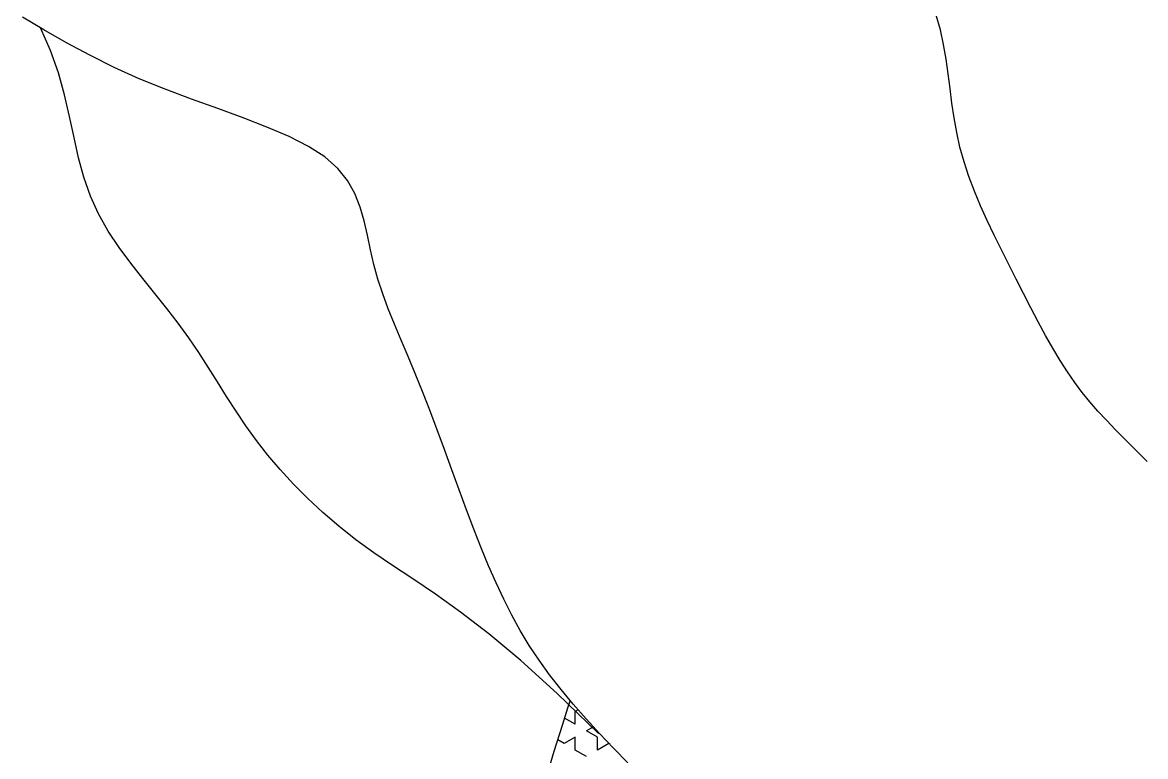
# Model space of a CAD drawing. Extents: x 138.78 to 140.36, y 234.45 to 235.46.
# Drawn here: x 138.972 to 139.3062, y 234.7053 to 234.9237 of the extents above; entities that cross this region are included whole.
import ezdxf

# ---------------------------------------------------------------- set-up
doc = ezdxf.new("R2010")
doc.units = 0
doc.header["$MEASUREMENT"] = 0
doc.layers.get('0').update_dxf_attribs({"linetype": 'CONTINUOUS'})

msp = doc.modelspace()

# ---------------------------------------------------------------- linework, layer by layer
for p, q in [((138.97839, 234.92146), (138.97198, 234.92527)), ((139.24518, 234.92146), (139.24396, 234.92582)), ((138.98034, 234.91534), (138.97735, 234.92208)), ((138.98506, 234.91766), (138.97839, 234.92146)), ((139.24614, 234.9171), (139.24518, 234.92146)), ((138.99202, 234.91392), (138.98506, 234.91766)), ((138.98266, 234.90868), (138.98034, 234.91534)), ((139.24691, 234.91274), (139.24614, 234.9171)), ((138.99924, 234.91032), (138.99202, 234.91392)), ((139.24753, 234.90838), (139.24691, 234.91274)), ((138.98448, 234.90214), (138.98266, 234.90868)), ((139.00674, 234.90692), (138.99924, 234.91032)), ((139.24809, 234.90401), (139.24753, 234.90838)), ((139.01448, 234.90378), (139.00674, 234.90692)), ((138.98598, 234.89573), (138.98448, 234.90214)), ((139.02232, 234.90083), (139.01448, 234.90378)), ((139.0301, 234.89803), (139.02232, 234.90083)), ((139.24864, 234.89965), (139.24809, 234.90401)), ((139.03763, 234.89529), (139.0301, 234.89803)), ((139.24927, 234.89529), (139.24864, 234.89965)), ((138.98733, 234.88949), (138.98598, 234.89573)), ((139.04476, 234.89255), (139.03763, 234.89529)), ((139.25003, 234.89093), (139.24927, 234.89529)), ((139.05131, 234.88975), (139.04476, 234.89255)), ((139.25099, 234.88657), (139.25003, 234.89093)), ((138.98869, 234.88344), (138.98733, 234.88949)), ((139.05711, 234.88681), (139.05131, 234.88975)), ((139.06199, 234.88366), (139.05711, 234.88681)), ((139.25222, 234.88221), (139.25099, 234.88657)), ((138.99026, 234.87761), (138.98869, 234.88344)), ((139.06583, 234.88026), (139.06199, 234.88366)), ((139.25368, 234.87784), (139.25222, 234.88221)), ((138.9922, 234.87203), (138.99026, 234.87761)), ((139.06876, 234.87662), (139.06583, 234.88026)), ((139.25534, 234.87348), (139.25368, 234.87784)), ((139.07093, 234.87277), (139.06876, 234.87662)), ((138.99463, 234.86671), (138.9922, 234.87203)), ((139.07253, 234.86876), (139.07093, 234.87277)), ((139.25717, 234.86912), (139.25534, 234.87348)), ((139.07371, 234.8646), (139.07253, 234.86876)), ((139.25914, 234.86476), (139.25717, 234.86912)), ((138.99751, 234.86162), (138.99463, 234.86671)), ((139.07466, 234.86035), (139.07371, 234.8646)), ((139.26122, 234.8604), (139.25914, 234.86476)), ((139.00073, 234.85674), (138.99751, 234.86162)), ((139.07554, 234.85603), (139.07466, 234.86035)), ((139.26336, 234.85603), (139.26122, 234.8604)), ((139.00419, 234.85204), (139.00073, 234.85674)), ((139.07653, 234.85167), (139.07554, 234.85603)), ((139.26553, 234.85167), (139.26336, 234.85603)), ((139.00779, 234.84746), (139.00419, 234.85204)), ((139.07775, 234.84731), (139.07653, 234.85167)), ((139.26771, 234.84732), (139.26553, 234.85167)), ((139.01142, 234.84299), (139.00779, 234.84746)), ((139.07921, 234.8429), (139.07775, 234.84731)), ((139.2699, 234.84299), (139.26771, 234.84732)), ((139.01498, 234.83859), (139.01142, 234.84299)), ((139.08087, 234.83843), (139.07921, 234.8429)), ((139.27208, 234.83874), (139.2699, 234.84299)), ((139.01837, 234.83423), (139.01498, 234.83859)), ((139.0827, 234.83386), (139.08087, 234.83843)), ((139.27426, 234.83459), (139.27208, 234.83874)), ((139.02151, 234.82986), (139.01837, 234.83423)), ((139.27644, 234.83057), (139.27426, 234.83459)), ((139.08467, 234.82915), (139.0827, 234.83386)), ((139.02446, 234.8255), (139.02151, 234.82986)), ((139.08675, 234.82428), (139.08467, 234.82915)), ((139.27862, 234.82673), (139.27644, 234.83057)), ((139.02726, 234.82114), (139.02446, 234.8255)), ((139.08889, 234.81919), (139.08675, 234.82428)), ((139.2808, 234.82309), (139.27862, 234.82673)), ((139.03, 234.81678), (139.02726, 234.82114)), ((139.28298, 234.81969), (139.2808, 234.82309)), ((139.09106, 234.81387), (139.08889, 234.81919)), ((139.28517, 234.81654), (139.28298, 234.81969)), ((139.03274, 234.81242), (139.03, 234.81678)), ((139.28739, 234.8136), (139.28517, 234.81654)), ((139.03554, 234.80806), (139.03274, 234.81242)), ((139.09325, 234.80829), (139.09106, 234.81387)), ((139.28968, 234.81079), (139.28739, 234.8136)), ((139.29207, 234.80806), (139.28968, 234.81079)), ((139.03848, 234.80369), (139.03554, 234.80806)), ((139.09543, 234.80251), (139.09325, 234.80829)), ((139.2946, 234.80532), (139.29207, 234.80806)), ((139.29729, 234.80251), (139.2946, 234.80532)), ((139.04163, 234.79933), (139.03848, 234.80369)), ((139.09761, 234.79659), (139.09543, 234.80251)), ((139.3002, 234.79957), (139.29729, 234.80251)), ((139.04504, 234.79497), (139.04163, 234.79933)), ((139.30334, 234.79642), (139.3002, 234.79957)), ((139.04872, 234.79063), (139.04504, 234.79497)), ((139.09979, 234.79061), (139.09761, 234.79659)), ((139.30673, 234.79303), (139.30334, 234.79642)), ((139.05267, 234.78632), (139.04872, 234.79063)), ((139.10197, 234.78462), (139.09979, 234.79061)), ((139.0569, 234.78207), (139.05267, 234.78632)), ((139.10415, 234.7787), (139.10197, 234.78462)), ((139.0614, 234.77788), (139.0569, 234.78207)), ((139.06617, 234.77377), (139.0614, 234.77788)), ((139.10633, 234.77292), (139.10415, 234.7787)), ((139.07121, 234.76977), (139.06617, 234.77377)), ((139.10851, 234.76735), (139.10633, 234.77292)), ((139.07653, 234.76589), (139.07121, 234.76977)), ((139.1107, 234.76202), (139.10851, 234.76735)), ((139.08214, 234.76209), (139.07653, 234.76589)), ((139.0882, 234.7581), (139.08214, 234.76209)), ((139.11292, 234.75694), (139.1107, 234.76202)), ((139.09488, 234.7536), (139.0882, 234.7581)), ((139.11521, 234.75206), (139.11292, 234.75694)), ((139.10233, 234.74826), (139.09488, 234.7536)), ((139.1176, 234.74735), (139.11521, 234.75206)), ((139.11074, 234.74177), (139.10233, 234.74826)), ((139.12013, 234.74278), (139.1176, 234.74735)), ((139.12028, 234.73379), (139.11074, 234.74177)), ((139.12282, 234.73831), (139.12013, 234.74278)), ((139.12573, 234.73391), (139.12282, 234.73831)), ((139.13111, 234.72401), (139.12028, 234.73379)), ((139.12887, 234.72954), (139.12573, 234.73391)), ((139.13227, 234.72518), (139.12887, 234.72954)), ((139.14341, 234.7121), (139.13111, 234.72401)), ((139.13591, 234.72082), (139.13227, 234.72518)), ((139.13434, 234.71977), (139.13503, 234.72187)), ((139.13975, 234.71646), (139.13591, 234.72082)), ((139.13268, 234.7146), (139.13434, 234.71977)), ((139.13737, 234.71916), (139.13653, 234.71867)), ((139.13653, 234.71484), (139.13653, 234.71867)), ((139.13028, 234.70685), (139.13268, 234.7146)), ((139.13653, 234.71484), (139.13335, 234.71667)), ((139.14377, 234.7121), (139.13975, 234.71646)), ((139.14191, 234.71411), (139.13985, 234.71292)), ((139.13653, 234.71101), (139.13321, 234.70909)), ((139.13653, 234.70717), (139.13653, 234.71101)), ((139.14317, 234.71101), (139.13985, 234.71292)), ((139.14317, 234.70717), (139.14317, 234.71101)), ((139.14792, 234.70774), (139.14377, 234.7121)), ((139.13321, 234.70909), (139.13131, 234.71018)), ((139.13985, 234.70526), (139.13653, 234.70717)), ((139.14648, 234.70909), (139.14317, 234.70717)), ((139.14681, 234.7089), (139.14648, 234.70909)), ((139.15217, 234.70337), (139.14792, 234.70774)), ((139.12737, 234.69705), (139.13028, 234.70685))]:
    msp.add_line(p, q)

doc.saveas('drawing.dxf')
